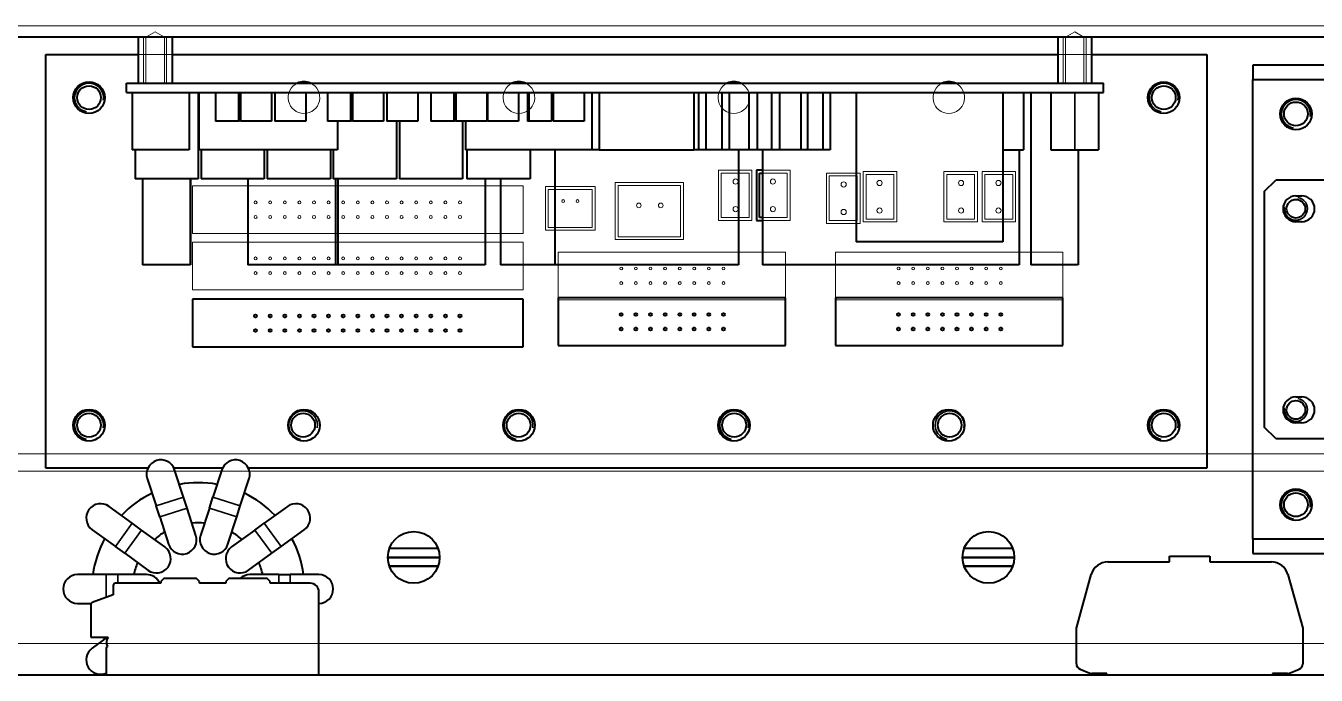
# Model space of a CAD drawing. Header units: millimetres. Extents: x 0 to 3364, y 0 to 2376.
# Drawn here: x 1202.8 to 1427.3, y 1717 to 1830 of the extents above; entities that cross this region are included whole.
import ezdxf

# ---------------------------------------------------------------- set-up
doc = ezdxf.new("R2010")
doc.units = ezdxf.units.MM
doc.header["$LTSCALE"] = 4
for name, color, linetype, lineweight, true_color in [('가려진 것(ISO)', 2, 'Continuous', 18, 0xffff00), ('가시적인 것(ISO)', 3, 'Continuous', 40, 0x00ff00), ('가시적인 좁은 것(ISO)', 3, 'Continuous', 35, 0x00ff00)]:
    doc.layers.add(name, color=color, linetype=linetype, lineweight=lineweight, true_color=true_color)

msp = doc.modelspace()

# ---------------------------------------------------------------- linework, layer by layer
at = {"layer": '가려진 것(ISO)'}
for p, q in [((1090.3011, 1829.9741), (1550.3011, 1829.9741)), ((1223.3011, 1827.9741), (1223.3011, 1819.9741)), ((1225.3011, 1828.9481), (1223.6801, 1827.9741)), ((1223.6801, 1827.9741), (1223.6801, 1819.9741)), ((1225.3011, 1828.9481), (1226.9221, 1827.9741)), ((1226.9221, 1827.9741), (1226.9221, 1819.9741)), ((1227.3011, 1819.9741), (1227.3011, 1827.9741)), ((1383.3011, 1827.9741), (1383.3011, 1819.9741)), ((1385.3011, 1828.9481), (1383.6801, 1827.9741)), ((1383.6801, 1827.9741), (1383.6801, 1819.9741)), ((1385.3011, 1828.9481), (1386.9221, 1827.9741)), ((1386.9221, 1827.9741), (1386.9221, 1819.9741)), ((1387.3011, 1819.9741), (1387.3011, 1827.9741)), ((1222.3511, 1824.9741), (1228.2511, 1824.9741)), ((1382.3511, 1824.9741), (1388.2511, 1824.9741)), ((1329.1459, 1804.8556), (1323.3039, 1804.8556)), ((1323.3039, 1804.8556), (1323.3039, 1796.093)), ((1323.8039, 1804.3556), (1328.6459, 1804.3556)), ((1323.8039, 1796.593), (1323.8039, 1804.3556)), ((1328.6459, 1804.3556), (1328.6459, 1796.593)), ((1329.1459, 1796.093), (1329.1459, 1804.8556)), ((1335.7983, 1804.8556), (1330.9715, 1804.8556)), ((1330.9715, 1804.3556), (1335.2983, 1804.3556)), ((1335.2983, 1804.3556), (1335.2983, 1796.593)), ((1335.7983, 1796.093), (1335.7983, 1804.8556)), ((1347.9512, 1804.3556), (1342.1092, 1804.3556)), ((1342.1092, 1804.3556), (1342.1092, 1795.593)), ((1342.6092, 1803.8556), (1347.4512, 1803.8556)), ((1342.6092, 1796.093), (1342.6092, 1803.8556)), ((1347.4512, 1803.8556), (1347.4512, 1796.093)), ((1347.9512, 1795.593), (1347.9512, 1804.3556)), ((1348.5116, 1804.6056), (1348.5116, 1795.843)), ((1354.3536, 1804.6056), (1348.5116, 1804.6056)), ((1349.0116, 1796.343), (1349.0116, 1804.1056)), ((1349.0116, 1804.1056), (1353.8536, 1804.1056)), ((1353.8536, 1804.1056), (1353.8536, 1796.343)), ((1354.3536, 1795.843), (1354.3536, 1804.6056)), ((1368.3811, 1804.6056), (1362.5391, 1804.6056)), ((1362.5391, 1804.6056), (1362.5391, 1795.843)), ((1363.0391, 1804.1056), (1367.8811, 1804.1056)), ((1363.0391, 1796.343), (1363.0391, 1804.1056)), ((1367.8811, 1804.1056), (1367.8811, 1796.343)), ((1368.3811, 1795.843), (1368.3811, 1804.6056)), ((1369.1915, 1804.6056), (1369.1915, 1795.843)), ((1375.0335, 1804.6056), (1369.1915, 1804.6056)), ((1369.6915, 1804.1056), (1374.5335, 1804.1056)), ((1369.6915, 1796.343), (1369.6915, 1804.1056)), ((1374.5335, 1804.1056), (1374.5335, 1796.343)), ((1375.0335, 1795.843), (1375.0335, 1804.6056)), ((1237.0727, 1802.1016), (1231.798, 1802.0991)), ((1231.798, 1802.0991), (1231.798, 1793.8068)), ((1284.0627, 1802.1016), (1237.0727, 1802.1016)), ((1289.3442, 1802.0991), (1284.0627, 1802.1016)), ((1289.3442, 1793.8068), (1289.3442, 1802.0991)), ((1293.2131, 1802.0141), (1293.2131, 1794.3941)), ((1301.8491, 1802.0141), (1293.2131, 1802.0141)), ((1293.7131, 1801.5141), (1301.3491, 1801.5141)), ((1293.7131, 1794.8941), (1293.7131, 1801.5141)), ((1301.3491, 1801.5141), (1301.3491, 1794.8941)), ((1301.8491, 1794.3941), (1301.8491, 1802.0141)), ((1305.3567, 1802.6865), (1305.3567, 1792.7805)), ((1317.2434, 1802.6865), (1305.3567, 1802.6865)), ((1305.8567, 1802.1865), (1316.7434, 1802.1865)), ((1305.8567, 1793.2805), (1305.8567, 1802.1865)), ((1316.7434, 1802.1865), (1316.7434, 1793.2805)), ((1317.2434, 1792.7805), (1317.2434, 1802.6865)), ((1328.6459, 1796.593), (1323.8039, 1796.593)), ((1335.2983, 1796.593), (1330.9715, 1796.593)), ((1353.8536, 1796.343), (1349.0116, 1796.343)), ((1367.8811, 1796.343), (1363.0391, 1796.343)), ((1374.5335, 1796.343), (1369.6915, 1796.343)), ((1293.2131, 1794.3941), (1301.8491, 1794.3941)), ((1301.3491, 1794.8941), (1293.7131, 1794.8941)), ((1323.3039, 1796.093), (1329.1459, 1796.093)), ((1330.9715, 1796.093), (1335.7983, 1796.093)), ((1342.1092, 1795.593), (1347.9512, 1795.593)), ((1347.4512, 1796.093), (1342.6092, 1796.093)), ((1348.5116, 1795.843), (1354.3536, 1795.843)), ((1362.5391, 1795.843), (1368.3811, 1795.843)), ((1369.1915, 1795.843), (1375.0335, 1795.843)), ((1231.798, 1793.8068), (1289.3442, 1793.8068)), ((1237.0727, 1792.3516), (1231.798, 1792.3491)), ((1231.798, 1792.3491), (1231.798, 1784.0568)), ((1284.0627, 1792.3516), (1237.0727, 1792.3516)), ((1289.3442, 1792.3491), (1284.0627, 1792.3516)), ((1289.3442, 1784.0568), (1289.3442, 1792.3491)), ((1305.3567, 1792.7805), (1317.2434, 1792.7805)), ((1316.7434, 1793.2805), (1305.8567, 1793.2805)), ((1300.6995, 1790.6016), (1295.4248, 1790.5991)), ((1295.4248, 1790.5991), (1295.4248, 1782.6414)), ((1334.9929, 1790.6016), (1300.6995, 1790.6016)), ((1334.9929, 1782.6651), (1334.9929, 1790.6016)), ((1348.9495, 1790.6016), (1343.6748, 1790.5991)), ((1343.6748, 1790.5991), (1343.6748, 1782.6414)), ((1383.2429, 1790.6016), (1348.9495, 1790.6016)), ((1383.2429, 1782.6651), (1383.2429, 1790.6016)), ((1231.798, 1784.0568), (1289.3442, 1784.0568)), ((1295.4248, 1782.3068), (1334.9929, 1782.2831)), ((1343.6748, 1782.3068), (1383.2429, 1782.2831)), ((1452.3011, 1755.4741), (1188.3011, 1755.4741)), ((1445.3011, 1752.4741), (1195.3011, 1752.4741)), ((1482.3011, 1722.4741), (1158.3011, 1722.4741))]:
    msp.add_line(p, q, dxfattribs=at)
for centre, radius in [((1326.3011, 1802.874), 0.45), ((1332.8011, 1802.874), 0.45), ((1351.3564, 1802.624), 0.45), ((1365.5363, 1802.624), 0.45), ((1372.0363, 1802.624), 0.45), ((1345.1064, 1802.374), 0.45), ((1242.7877, 1799.2441), 0.25), ((1245.3277, 1799.2441), 0.25), ((1247.8677, 1799.2441), 0.25), ((1250.4077, 1799.2441), 0.25), ((1252.9477, 1799.2441), 0.25), ((1255.4877, 1799.2441), 0.25), ((1258.0277, 1799.2441), 0.25), ((1260.5677, 1799.2441), 0.25), ((1263.1077, 1799.2441), 0.25), ((1265.6477, 1799.2441), 0.25), ((1268.1877, 1799.2441), 0.25), ((1270.7277, 1799.2441), 0.25), ((1273.2677, 1799.2441), 0.25), ((1275.8077, 1799.2441), 0.25), ((1278.3477, 1799.2441), 0.25), ((1296.3009, 1799.4741), 0.25), ((1298.8011, 1799.4741), 0.25), ((1309.4715, 1798.7241), 0.4), ((1313.281, 1798.7241), 0.4), ((1326.3011, 1798.0742), 0.45), ((1332.8011, 1798.0742), 0.45), ((1242.7877, 1796.7041), 0.25), ((1245.3277, 1796.7041), 0.25), ((1247.8677, 1796.7041), 0.25), ((1250.4077, 1796.7041), 0.25), ((1252.9477, 1796.7041), 0.25), ((1255.4877, 1796.7041), 0.25), ((1258.0277, 1796.7041), 0.25), ((1260.5677, 1796.7041), 0.25), ((1263.1077, 1796.7041), 0.25), ((1265.6477, 1796.7041), 0.25), ((1268.1877, 1796.7041), 0.25), ((1270.7277, 1796.7041), 0.25), ((1273.2677, 1796.7041), 0.25), ((1275.8077, 1796.7041), 0.25), ((1278.3477, 1796.7041), 0.25), ((1345.1064, 1797.5742), 0.45), ((1351.3564, 1797.8242), 0.45), ((1365.5363, 1797.8242), 0.45), ((1372.0363, 1797.8242), 0.45), ((1242.7877, 1789.4941), 0.25), ((1245.3277, 1789.4941), 0.25), ((1247.8677, 1789.4941), 0.25), ((1250.4077, 1789.4941), 0.25), ((1252.9477, 1789.4941), 0.25), ((1255.4877, 1789.4941), 0.25), ((1258.0277, 1789.4941), 0.25), ((1260.5677, 1789.4941), 0.25), ((1263.1077, 1789.4941), 0.25), ((1265.6477, 1789.4941), 0.25), ((1268.1877, 1789.4941), 0.25), ((1270.7277, 1789.4941), 0.25), ((1273.2677, 1789.4941), 0.25), ((1275.8077, 1789.4941), 0.25), ((1278.3477, 1789.4941), 0.25), ((1306.4145, 1787.7441), 0.25), ((1308.9545, 1787.7441), 0.25), ((1311.4945, 1787.7441), 0.25), ((1314.0345, 1787.7441), 0.25), ((1316.5745, 1787.7441), 0.25), ((1319.1145, 1787.7441), 0.25), ((1321.6545, 1787.7441), 0.25), ((1324.1945, 1787.7441), 0.25), ((1354.6645, 1787.7441), 0.25), ((1357.2045, 1787.7441), 0.25), ((1359.7445, 1787.7441), 0.25), ((1362.2845, 1787.7441), 0.25), ((1364.8245, 1787.7441), 0.25), ((1367.3645, 1787.7441), 0.25), ((1369.9045, 1787.7441), 0.25), ((1372.4445, 1787.7441), 0.25), ((1242.7877, 1786.9541), 0.25), ((1245.3277, 1786.9541), 0.25), ((1247.8677, 1786.9541), 0.25), ((1250.4077, 1786.9541), 0.25), ((1252.9477, 1786.9541), 0.25), ((1255.4877, 1786.9541), 0.25), ((1258.0277, 1786.9541), 0.25), ((1260.5677, 1786.9541), 0.25), ((1263.1077, 1786.9541), 0.25), ((1265.6477, 1786.9541), 0.25), ((1268.1877, 1786.9541), 0.25), ((1270.7277, 1786.9541), 0.25), ((1273.2677, 1786.9541), 0.25), ((1275.8077, 1786.9541), 0.25), ((1278.3477, 1786.9541), 0.25), ((1306.4145, 1785.2041), 0.25), ((1308.9545, 1785.2041), 0.25), ((1311.4945, 1785.2041), 0.25), ((1314.0345, 1785.2041), 0.25), ((1316.5745, 1785.2041), 0.25), ((1319.1145, 1785.2041), 0.25), ((1321.6545, 1785.2041), 0.25), ((1324.1945, 1785.2041), 0.25), ((1354.6645, 1785.2041), 0.25), ((1357.2045, 1785.2041), 0.25), ((1359.7445, 1785.2041), 0.25), ((1362.2845, 1785.2041), 0.25), ((1364.8245, 1785.2041), 0.25), ((1367.3645, 1785.2041), 0.25), ((1369.9045, 1785.2041), 0.25), ((1372.4445, 1785.2041), 0.25)]:
    msp.add_circle(centre, radius, dxfattribs=at)
for centre in [(1251.2011, 1817.4741), (1288.6011, 1817.4741), (1326.0011, 1817.4741), (1363.4011, 1817.4741)]:
    msp.add_arc(centre, 2.75, 114.619977, 65.380023, dxfattribs=at)
at = {"layer": '가시적인 것(ISO)'}
for p, q in [((1550.3011, 1827.9741), (1090.3011, 1827.9741)), ((1222.3511, 1827.9741), (1222.3511, 1819.9741)), ((1228.2511, 1827.9741), (1228.2511, 1819.9741)), ((1382.3511, 1827.9741), (1382.3511, 1819.9741)), ((1388.2511, 1827.9741), (1388.2511, 1819.9741)), ((1206.3011, 1752.9741), (1206.3011, 1824.9741)), ((1206.3011, 1824.9741), (1222.3511, 1824.9741)), ((1228.2511, 1824.9741), (1382.3511, 1824.9741)), ((1388.2511, 1824.9741), (1408.3011, 1824.9741)), ((1408.3011, 1824.9741), (1408.3011, 1752.9741)), ((1416.3011, 1823.1412), (1416.3011, 1820.6412)), ((1431.3011, 1823.1412), (1416.3011, 1823.1412)), ((1220.3011, 1818.3741), (1220.3011, 1819.9741)), ((1220.3011, 1819.9741), (1390.3011, 1819.9741)), ((1390.3011, 1818.3741), (1390.3011, 1819.9741)), ((1416.3011, 1820.6412), (1431.3011, 1820.6412)), ((1416.3011, 1740.6412), (1416.3011, 1820.6412)), ((1220.3011, 1818.3741), (1390.3011, 1818.3741)), ((1221.3087, 1818.3741), (1221.3087, 1808.3741)), ((1231.2147, 1818.3741), (1231.2147, 1808.3741)), ((1232.801, 1818.3741), (1232.801, 1803.3741)), ((1232.8911, 1818.3741), (1232.8911, 1808.3741)), ((1235.803, 1818.3741), (1235.803, 1813.3741)), ((1239.7992, 1818.3741), (1239.7992, 1813.3741)), ((1239.999, 1818.3741), (1239.999, 1813.3741)), ((1240.1324, 1818.3741), (1240.1324, 1813.3741)), ((1245.5274, 1818.3741), (1245.5274, 1813.3741)), ((1246.1324, 1818.3741), (1246.1324, 1813.3741)), ((1251.5274, 1818.3741), (1251.5274, 1813.3741)), ((1255.303, 1818.3741), (1255.303, 1813.3741)), ((1259.2992, 1818.3741), (1259.2992, 1813.3741)), ((1259.499, 1818.3741), (1259.499, 1813.3741)), ((1259.6324, 1818.3741), (1259.6324, 1813.3741)), ((1265.0274, 1818.3741), (1265.0274, 1813.3741)), ((1265.6324, 1818.3741), (1265.6324, 1813.3741)), ((1271.0274, 1818.3741), (1271.0274, 1813.3741)), ((1273.303, 1818.3741), (1273.303, 1813.3741)), ((1277.2992, 1818.3741), (1277.2992, 1813.3741)), ((1277.499, 1818.3741), (1277.499, 1813.3741)), ((1277.6324, 1818.3741), (1277.6324, 1813.3741)), ((1283.0274, 1818.3741), (1283.0274, 1813.3741)), ((1283.1324, 1818.3741), (1283.1324, 1813.3741)), ((1288.5274, 1818.3741), (1288.5274, 1813.3741)), ((1290.1032, 1818.3741), (1290.1032, 1813.3741)), ((1290.303, 1818.3741), (1290.303, 1813.3741)), ((1294.2992, 1818.3741), (1294.2992, 1813.3741)), ((1294.5748, 1818.3741), (1294.5748, 1813.3741)), ((1299.9698, 1818.3741), (1299.9698, 1813.3741)), ((1301.301, 1818.3741), (1301.301, 1808.3741)), ((1302.5461, 1818.3741), (1302.5461, 1808.3741)), ((1319.0561, 1818.3741), (1319.0561, 1808.3741)), ((1319.8711, 1818.3741), (1319.8711, 1808.3741)), ((1321.1411, 1818.3741), (1321.1411, 1808.3741)), ((1323.9351, 1818.3741), (1323.9351, 1808.3741)), ((1325.2051, 1818.3741), (1325.2051, 1808.3741)), ((1328.6341, 1818.3741), (1328.6341, 1808.3741)), ((1330.0311, 1818.3741), (1330.0311, 1808.3741)), ((1332.5711, 1818.3741), (1332.5711, 1808.3741)), ((1333.9681, 1818.3741), (1333.9681, 1808.3741)), ((1337.6511, 1818.3741), (1337.6511, 1808.3741)), ((1338.7941, 1818.3741), (1338.7941, 1808.3741)), ((1341.4611, 1818.3741), (1341.4611, 1808.3741)), ((1342.7311, 1818.3741), (1342.7311, 1808.3741)), ((1347.3015, 1818.3741), (1347.3015, 1792.3741)), ((1372.7992, 1818.3741), (1372.7992, 1792.3741)), ((1376.3811, 1818.3741), (1376.3811, 1808.3741)), ((1377.6736, 1818.3741), (1377.6736, 1788.3741)), ((1381.1787, 1818.3741), (1381.1787, 1808.3741)), ((1381.1787, 1818.3741), (1381.1787, 1808.3741)), ((1389.4332, 1818.3741), (1389.4332, 1808.3741)), ((1239.7992, 1813.3741), (1235.803, 1813.3741)), ((1239.999, 1813.3741), (1239.7992, 1813.3741)), ((1245.5274, 1813.3741), (1240.1324, 1813.3741)), ((1251.5274, 1813.3741), (1246.1324, 1813.3741)), ((1259.2992, 1813.3741), (1255.303, 1813.3741)), ((1257.0211, 1813.3741), (1257.0211, 1808.3741)), ((1259.499, 1813.3741), (1259.2992, 1813.3741)), ((1265.0274, 1813.3741), (1259.6324, 1813.3741)), ((1271.0274, 1813.3741), (1265.6324, 1813.3741)), ((1267.301, 1813.3741), (1267.301, 1803.3741)), ((1267.8012, 1813.3741), (1267.8012, 1803.3741)), ((1277.2992, 1813.3741), (1273.303, 1813.3741)), ((1277.499, 1813.3741), (1277.2992, 1813.3741)), ((1283.0274, 1813.3741), (1277.6324, 1813.3741)), ((1278.801, 1813.3741), (1278.801, 1803.3741)), ((1279.3012, 1813.3741), (1279.3012, 1808.3741)), ((1288.5274, 1813.3741), (1283.1324, 1813.3741)), ((1290.303, 1813.3741), (1290.1032, 1813.3741)), ((1294.2992, 1813.3741), (1290.303, 1813.3741)), ((1299.9698, 1813.3741), (1294.5748, 1813.3741)), ((1231.2147, 1808.3741), (1221.3087, 1808.3741)), ((1221.8012, 1808.3741), (1221.8012, 1803.3741)), ((1257.0211, 1808.3741), (1232.8911, 1808.3741)), ((1233.3012, 1808.3741), (1233.3012, 1803.3741)), ((1244.301, 1808.3741), (1244.301, 1803.3741)), ((1244.8012, 1808.3741), (1244.8012, 1803.3741)), ((1255.801, 1808.3741), (1255.801, 1803.3741)), ((1256.3012, 1808.3741), (1256.3012, 1803.3741)), ((1301.301, 1808.3741), (1279.3012, 1808.3741)), ((1279.5412, 1808.3741), (1279.5412, 1803.3741)), ((1290.541, 1808.3741), (1290.541, 1803.3741)), ((1294.835, 1808.3741), (1294.835, 1788.3741)), ((1302.5461, 1808.3741), (1301.301, 1808.3741)), ((1302.5461, 1808.3741), (1319.0561, 1808.3741)), ((1319.8711, 1808.3741), (1319.0561, 1808.3741)), ((1321.1411, 1808.3741), (1319.8711, 1808.3741)), ((1323.9351, 1808.3741), (1321.1411, 1808.3741)), ((1325.2051, 1808.3741), (1323.9351, 1808.3741)), ((1328.6341, 1808.3741), (1325.2051, 1808.3741)), ((1326.8348, 1808.3741), (1326.8348, 1788.3741)), ((1330.0311, 1808.3741), (1328.6341, 1808.3741)), ((1332.5711, 1808.3741), (1330.0311, 1808.3741)), ((1330.9715, 1808.3741), (1330.9715, 1788.3741)), ((1333.9681, 1808.3741), (1332.5711, 1808.3741)), ((1337.6511, 1808.3741), (1333.9681, 1808.3741)), ((1338.7941, 1808.3741), (1337.6511, 1808.3741)), ((1341.4611, 1808.3741), (1338.7941, 1808.3741)), ((1342.7311, 1808.3741), (1341.4611, 1808.3741)), ((1372.7992, 1808.3741), (1376.3811, 1808.3741)), ((1375.6704, 1808.3741), (1375.6704, 1788.3741)), ((1381.1787, 1808.3741), (1385.3057, 1808.3741)), ((1385.3057, 1808.3741), (1389.4332, 1808.3741)), ((1385.9286, 1808.3741), (1385.9286, 1788.3741)), ((1232.801, 1803.3741), (1221.8012, 1803.3741)), ((1223.1101, 1803.3741), (1223.1101, 1788.3741)), ((1231.4023, 1803.3741), (1231.4023, 1788.3741)), ((1231.4049, 1803.3741), (1231.4049, 1788.3741)), ((1231.4286, 1803.3741), (1231.4286, 1788.3741)), ((1244.301, 1803.3741), (1233.3012, 1803.3741)), ((1241.418, 1803.3741), (1241.418, 1788.3741)), ((1255.801, 1803.3741), (1244.8012, 1803.3741)), ((1267.301, 1803.3741), (1256.3012, 1803.3741)), ((1256.6961, 1803.3741), (1256.6961, 1788.3741)), ((1257.0971, 1803.3741), (1257.0971, 1788.3741)), ((1278.801, 1803.3741), (1267.8012, 1803.3741)), ((1290.541, 1803.3741), (1279.5412, 1803.3741)), ((1282.7511, 1803.3741), (1282.7511, 1788.3741)), ((1285.418, 1803.3741), (1285.418, 1788.3741)), ((1329.9563, 1804.8556), (1329.9563, 1796.093)), ((1330.9715, 1804.8556), (1329.9563, 1804.8556)), ((1330.4563, 1796.593), (1330.4563, 1804.3556)), ((1330.4563, 1804.3556), (1330.9715, 1804.3556)), ((1418.3011, 1801.1412), (1420.3011, 1803.1412)), ((1429.3011, 1803.1412), (1420.3011, 1803.1412)), ((1418.3011, 1801.1412), (1418.3011, 1760.1412)), ((1423.8011, 1800.3912), (1424.8011, 1800.3912)), ((1330.9715, 1796.593), (1330.4563, 1796.593)), ((1329.9563, 1796.093), (1330.9715, 1796.093)), ((1424.8011, 1795.8912), (1423.8011, 1795.8912)), ((1372.7992, 1792.3741), (1347.3015, 1792.3741)), ((1231.4023, 1788.3741), (1223.1101, 1788.3741)), ((1231.4049, 1788.3741), (1231.4023, 1788.3741)), ((1231.4286, 1788.3741), (1231.4049, 1788.3741)), ((1256.6961, 1788.3741), (1241.418, 1788.3741)), ((1257.0971, 1788.3741), (1256.6961, 1788.3741)), ((1282.7511, 1788.3741), (1257.0971, 1788.3741)), ((1294.835, 1788.3741), (1285.418, 1788.3741)), ((1326.8348, 1788.3741), (1294.835, 1788.3741)), ((1375.6704, 1788.3741), (1330.9715, 1788.3741)), ((1385.9286, 1788.3741), (1377.6736, 1788.3741)), ((1289.3442, 1782.3914), (1231.798, 1782.3914)), ((1231.798, 1782.3914), (1231.798, 1774.0992)), ((1289.3442, 1774.0992), (1289.3442, 1782.3914)), ((1334.9929, 1782.6651), (1295.4248, 1782.6414)), ((1295.4248, 1782.6414), (1295.4248, 1774.3492)), ((1334.9929, 1774.3466), (1334.9929, 1782.6651)), ((1383.2429, 1782.6651), (1343.6748, 1782.6414)), ((1343.6748, 1782.6414), (1343.6748, 1774.3492)), ((1383.2429, 1774.3466), (1383.2429, 1782.6651)), ((1231.798, 1774.0992), (1237.0727, 1774.0966)), ((1237.0727, 1774.0966), (1284.0627, 1774.0966)), ((1284.0627, 1774.0966), (1289.3442, 1774.0992)), ((1295.4248, 1774.3492), (1300.6995, 1774.3466)), ((1300.6995, 1774.3466), (1334.9929, 1774.3466)), ((1343.6748, 1774.3492), (1348.9495, 1774.3466)), ((1348.9495, 1774.3466), (1383.2429, 1774.3466)), ((1423.8011, 1765.3912), (1424.8011, 1765.3912)), ((1424.8011, 1760.8912), (1423.8011, 1760.8912)), ((1420.3011, 1758.1412), (1418.3011, 1760.1412)), ((1420.3011, 1758.1412), (1429.3011, 1758.1412)), ((1224.0328, 1752.9741), (1206.3011, 1752.9741)), ((1237.0115, 1752.9741), (1228.5907, 1752.9741)), ((1230.2345, 1747.9636), (1228.6894, 1752.7188)), ((1236.9128, 1752.7188), (1235.3677, 1747.9636)), ((1408.3011, 1752.9741), (1241.5694, 1752.9741)), ((1223.9341, 1751.1738), (1225.4792, 1746.4185)), ((1240.123, 1746.4185), (1241.6681, 1751.1738)), ((1230.8525, 1746.0614), (1230.2345, 1747.9636)), ((1234.7497, 1746.0614), (1235.3677, 1747.9636)), ((1221.3263, 1743.4012), (1217.2812, 1746.3401)), ((1226.0972, 1744.5164), (1225.4792, 1746.4185)), ((1232.3976, 1741.3062), (1230.8525, 1746.0614)), ((1234.7497, 1746.0614), (1233.2046, 1741.3062)), ((1239.505, 1744.5164), (1240.123, 1746.4185)), ((1248.321, 1746.3401), (1244.2759, 1743.4012)), ((1222.9443, 1742.2256), (1221.3263, 1743.4012)), ((1226.0972, 1744.5164), (1227.6423, 1739.7611)), ((1237.9599, 1739.7611), (1239.505, 1744.5164)), ((1242.6579, 1742.2256), (1244.2759, 1743.4012)), ((1214.3423, 1742.2951), (1218.3874, 1739.3561)), ((1226.9894, 1739.2867), (1222.9443, 1742.2256)), ((1242.6579, 1742.2256), (1238.6128, 1739.2867)), ((1247.2149, 1739.3561), (1251.2599, 1742.2951)), ((1416.3011, 1740.6412), (1416.3011, 1738.1412)), ((1431.3011, 1740.6412), (1416.3011, 1740.6412)), ((1220.0054, 1738.1806), (1218.3874, 1739.3561)), ((1220.0054, 1738.1806), (1224.0505, 1735.2416)), ((1241.5517, 1735.2416), (1245.5968, 1738.1806)), ((1245.5968, 1738.1806), (1247.2149, 1739.3561)), ((1266.0952, 1739.0741), (1274.5071, 1739.0741)), ((1366.0952, 1739.0741), (1374.5071, 1739.0741)), ((1416.3011, 1738.1412), (1431.3011, 1738.1412)), ((1274.8011, 1737.4741), (1265.8011, 1737.4741)), ((1265.8011, 1737.4741), (1274.8011, 1737.4741)), ((1266.0585, 1735.9741), (1274.5438, 1735.9741)), ((1274.5402, 1735.9641), (1266.062, 1735.9641)), ((1374.8011, 1737.4741), (1365.8011, 1737.4741)), ((1365.8011, 1737.4741), (1374.8011, 1737.4741)), ((1366.0585, 1735.9741), (1374.5438, 1735.9741)), ((1374.5402, 1735.9641), (1366.062, 1735.9641)), ((1391.0803, 1736.6741), (1401.8011, 1736.6741)), ((1401.8011, 1736.6741), (1401.8011, 1737.6741)), ((1401.8011, 1737.6741), (1408.8011, 1737.6741)), ((1408.8011, 1737.6741), (1408.8011, 1736.6741)), ((1408.8011, 1736.6741), (1419.5219, 1736.6741)), ((1216.8011, 1734.4741), (1211.8011, 1734.4741)), ((1218.8011, 1734.4741), (1216.8011, 1734.4741)), ((1223.8011, 1734.4741), (1218.8011, 1734.4741)), ((1226.8011, 1733.7741), (1226.3011, 1733.2741)), ((1232.5011, 1733.7741), (1226.8011, 1733.7741)), ((1233.0011, 1733.2741), (1232.5011, 1733.7741)), ((1238.1011, 1733.7741), (1237.6011, 1733.2741)), ((1244.8011, 1733.7741), (1238.1011, 1733.7741)), ((1246.8011, 1734.4741), (1241.8011, 1734.4741)), ((1245.3011, 1733.2741), (1244.8011, 1733.7741)), ((1246.8011, 1734.4741), (1248.8011, 1734.4741)), ((1253.8011, 1734.4741), (1248.8011, 1734.4741)), ((1385.6011, 1725.1741), (1388.1901, 1734.4783)), ((1422.4121, 1734.4783), (1425.0011, 1725.1741)), ((1218.0011, 1732.5741), (1218.0011, 1730.9723)), ((1226.3011, 1732.9741), (1218.4011, 1732.9741)), ((1226.3011, 1733.2741), (1226.3011, 1732.9741)), ((1233.0011, 1732.9741), (1233.0011, 1733.2741)), ((1237.6011, 1732.9741), (1233.0011, 1732.9741)), ((1237.6011, 1733.2741), (1237.6011, 1732.9741)), ((1245.3011, 1732.9741), (1245.3011, 1733.2741)), ((1252.3011, 1732.9741), (1245.3011, 1732.9741)), ((1253.8011, 1716.9741), (1253.8011, 1731.4741)), ((1211.8011, 1729.4741), (1214.1555, 1729.4741)), ((1214.1011, 1729.2727), (1214.1011, 1723.5741)), ((1218.0011, 1730.9723), (1214.3643, 1729.6486)), ((1385.6011, 1718.9511), (1385.6011, 1725.1741)), ((1425.0011, 1725.1741), (1425.0011, 1718.9511)), ((1214.1011, 1723.5741), (1217.1026, 1723.5741)), ((1216.9863, 1723.5741), (1214.3423, 1721.6532)), ((1216.8011, 1721.6741), (1216.8011, 1716.9741)), ((1386.2297, 1718.0227), (1387.9223, 1717.3456)), ((1422.6799, 1717.3456), (1424.3725, 1718.0227)), ((1553.3011, 1716.9741), (1087.3011, 1716.9741)), ((1390.9011, 1717.2741), (1388.2937, 1717.2741)), ((1388.9011, 1717.2741), (1388.9011, 1716.9741)), ((1390.9011, 1716.9741), (1390.9011, 1717.2741)), ((1422.3085, 1717.2741), (1419.7011, 1717.2741)), ((1419.7011, 1717.2741), (1419.7011, 1716.9741)), ((1421.7011, 1716.9741), (1421.7011, 1717.2741))]:
    msp.add_line(p, q, dxfattribs=at)
for centre, radius in [((1213.8011, 1817.4741), 2.75), ((1213.8011, 1817.4741), 2.067), ((1400.8011, 1817.4741), 2.75), ((1400.8011, 1817.4741), 2.067), ((1423.8011, 1814.6412), 2.75), ((1423.8011, 1814.6412), 2.067), ((1423.8011, 1798.1412), 1.621), ((1242.7877, 1779.4941), 0.25), ((1245.3277, 1779.4941), 0.25), ((1247.8677, 1779.4941), 0.25), ((1250.4077, 1779.4941), 0.25), ((1252.9477, 1779.4941), 0.25), ((1255.4877, 1779.4941), 0.25), ((1258.0277, 1779.4941), 0.25), ((1260.5677, 1779.4941), 0.25), ((1263.1077, 1779.4941), 0.25), ((1265.6477, 1779.4941), 0.25), ((1268.1877, 1779.4941), 0.25), ((1270.7277, 1779.4941), 0.25), ((1273.2677, 1779.4941), 0.25), ((1275.8077, 1779.4941), 0.25), ((1278.3477, 1779.4941), 0.25), ((1306.4145, 1779.7441), 0.25), ((1308.9545, 1779.7441), 0.25), ((1311.4945, 1779.7441), 0.25), ((1314.0345, 1779.7441), 0.25), ((1316.5745, 1779.7441), 0.25), ((1319.1145, 1779.7441), 0.25), ((1321.6545, 1779.7441), 0.25), ((1324.1945, 1779.7441), 0.25), ((1354.6645, 1779.7441), 0.25), ((1357.2045, 1779.7441), 0.25), ((1359.7445, 1779.7441), 0.25), ((1362.2845, 1779.7441), 0.25), ((1364.8245, 1779.7441), 0.25), ((1367.3645, 1779.7441), 0.25), ((1369.9045, 1779.7441), 0.25), ((1372.4445, 1779.7441), 0.25), ((1242.7877, 1776.9541), 0.25), ((1245.3277, 1776.9541), 0.25), ((1247.8677, 1776.9541), 0.25), ((1250.4077, 1776.9541), 0.25), ((1252.9477, 1776.9541), 0.25), ((1255.4877, 1776.9541), 0.25), ((1258.0277, 1776.9541), 0.25), ((1260.5677, 1776.9541), 0.25), ((1263.1077, 1776.9541), 0.25), ((1265.6477, 1776.9541), 0.25), ((1268.1877, 1776.9541), 0.25), ((1270.7277, 1776.9541), 0.25), ((1273.2677, 1776.9541), 0.25), ((1275.8077, 1776.9541), 0.25), ((1278.3477, 1776.9541), 0.25), ((1306.4145, 1777.2041), 0.25), ((1308.9545, 1777.2041), 0.25), ((1311.4945, 1777.2041), 0.25), ((1314.0345, 1777.2041), 0.25), ((1316.5745, 1777.2041), 0.25), ((1319.1145, 1777.2041), 0.25), ((1321.6545, 1777.2041), 0.25), ((1324.1945, 1777.2041), 0.25), ((1354.6645, 1777.2041), 0.25), ((1357.2045, 1777.2041), 0.25), ((1359.7445, 1777.2041), 0.25), ((1362.2845, 1777.2041), 0.25), ((1364.8245, 1777.2041), 0.25), ((1367.3645, 1777.2041), 0.25), ((1369.9045, 1777.2041), 0.25), ((1372.4445, 1777.2041), 0.25), ((1423.8011, 1763.1412), 1.621), ((1213.8011, 1760.4741), 2.75), ((1213.8011, 1760.4741), 2.067), ((1251.2011, 1760.4741), 2.75), ((1251.0511, 1760.4741), 2.067), ((1288.6011, 1760.4741), 2.75), ((1288.5511, 1760.4741), 2.067), ((1326.0011, 1760.4741), 2.75), ((1326.0511, 1760.4741), 2.067), ((1363.4011, 1760.4741), 2.75), ((1363.5511, 1760.4741), 2.067), ((1400.8011, 1760.4741), 2.75), ((1400.8011, 1760.4741), 2.067), ((1423.8011, 1746.6412), 2.75), ((1423.8011, 1746.6412), 2.067), ((1270.3011, 1737.4741), 4.5), ((1370.3011, 1737.4741), 4.5)]:
    msp.add_circle(centre, radius, dxfattribs=at)
for centre, radius, start, end in [((1251.2011, 1817.4741), 2.75, 65.380023, 114.619977), ((1288.6011, 1817.4741), 2.75, 65.380023, 114.619977), ((1326.0011, 1817.4741), 2.75, 65.380023, 114.619977), ((1363.4011, 1817.4741), 2.75, 65.380023, 114.619977), ((1423.8011, 1798.1412), 2.25, 90, 270), ((1424.8011, 1798.1412), 2.25, 270, 90), ((1423.8011, 1763.1412), 2.25, 90, 270), ((1424.8011, 1763.1412), 2.25, 270, 90), ((1226.3118, 1751.9463), 2.5, 18, 198), ((1239.2905, 1751.9463), 2.5, 342, 162), ((1232.8011, 1731.9741), 18.5, 79.766434, 100.233566), ((1215.8118, 1744.3176), 2.5, 54, 234), ((1232.8011, 1731.9741), 18.5, 115.766434, 136.233566), ((1232.8011, 1731.9741), 18.5, 43.766434, 64.233566), ((1249.7905, 1744.3176), 2.5, 306, 126), ((1232.8011, 1731.9741), 11.5, 84.555858, 95.444142), ((1232.8011, 1731.9741), 18.5, 151.766434, 172.233566), ((1232.8011, 1731.9741), 11.5, 120.555858, 131.444142), ((1230.02, 1740.5336), 2.5, 198, 18), ((1235.5823, 1740.5336), 2.5, 162, 342), ((1232.8011, 1731.9741), 11.5, 48.555858, 59.444142), ((1232.8011, 1731.9741), 18.5, 7.766434, 28.233566), ((1225.52, 1737.2642), 2.5, 234, 54), ((1240.0823, 1737.2642), 2.5, 126, 306), ((1232.8011, 1731.9741), 11.5, 156.555858, 167.444142), ((1232.8011, 1731.9741), 11.5, 12.555858, 23.444142), ((1391.0803, 1733.6741), 3, 90, 164.450196), ((1419.5219, 1733.6741), 3, 15.549804, 90), ((1211.8011, 1731.9741), 2.5, 90, 270), ((1223.8011, 1731.9741), 2.5, 23.578178, 90), ((1241.8011, 1731.9741), 2.5, 90, 133.94552), ((1253.8011, 1731.9741), 2.5, 270, 90), ((1218.4011, 1732.5741), 0.4, 90, 180), ((1252.3011, 1731.4741), 1.5, 0, 90), ((1214.5011, 1729.2727), 0.4, 110, 180), ((1232.8011, 1731.9741), 18.5, 207.004087, 208.233566), ((1218.3204, 1722.6983), 1.5, 144.278305, 209.435097), ((1215.8118, 1719.6306), 2.5, 126, 293.312306), ((1217.1011, 1721.6741), 0.3, 106.882304, 180), ((1386.6011, 1718.9511), 1, 180, 248.198591), ((1424.0011, 1718.9511), 1, 291.801409, 0), ((1388.2937, 1718.2741), 1, 248.198591, 270), ((1390.6011, 1716.7741), 0.5, 90, 156.421822), ((1420.0011, 1716.7741), 0.5, 23.578178, 90), ((1422.3085, 1718.2741), 1, 270, 291.801409)]:
    msp.add_arc(centre, radius, start, end, dxfattribs=at)
at = {"layer": '가시적인 좁은 것(ISO)'}
for p, q in [((1385.3057, 1818.3741), (1385.3057, 1808.3741)), ((1230.2345, 1747.9636), (1225.4792, 1746.4185)), ((1240.123, 1746.4185), (1235.3677, 1747.9636)), ((1230.8525, 1746.0614), (1226.0972, 1744.5164)), ((1239.505, 1744.5164), (1234.7497, 1746.0614)), ((1221.3263, 1743.4012), (1218.3874, 1739.3561)), ((1247.2149, 1739.3561), (1244.2759, 1743.4012)), ((1222.9443, 1742.2256), (1220.0054, 1738.1806)), ((1245.5968, 1738.1806), (1242.6579, 1742.2256)), ((1216.8011, 1734.4741), (1216.8011, 1730.5355)), ((1218.8011, 1734.4741), (1218.8011, 1732.9741)), ((1246.8011, 1732.9741), (1246.8011, 1734.4741)), ((1248.8011, 1732.9741), (1248.8011, 1734.4741))]:
    msp.add_line(p, q, dxfattribs=at)
for centre, radius, start, end in [((1213.8011, 1817.4741), 2.5, 350, 260), ((1400.8011, 1817.4741), 2.5, 350, 260), ((1423.8011, 1814.6412), 2.5, 350, 260), ((1423.8011, 1798.1412), 2, 170, 80), ((1423.8011, 1763.1412), 2, 170, 80), ((1213.8011, 1760.4741), 2.5, 350, 260), ((1251.0511, 1760.4741), 2.5, 350, 260), ((1288.5511, 1760.4741), 2.5, 350, 260), ((1326.0511, 1760.4741), 2.5, 350, 260), ((1363.5511, 1760.4741), 2.5, 350, 260), ((1400.8011, 1760.4741), 2.5, 350, 260), ((1423.8011, 1746.6412), 2.5, 350, 260)]:
    msp.add_arc(centre, radius, start, end, dxfattribs=at)

doc.saveas('drawing.dxf')
